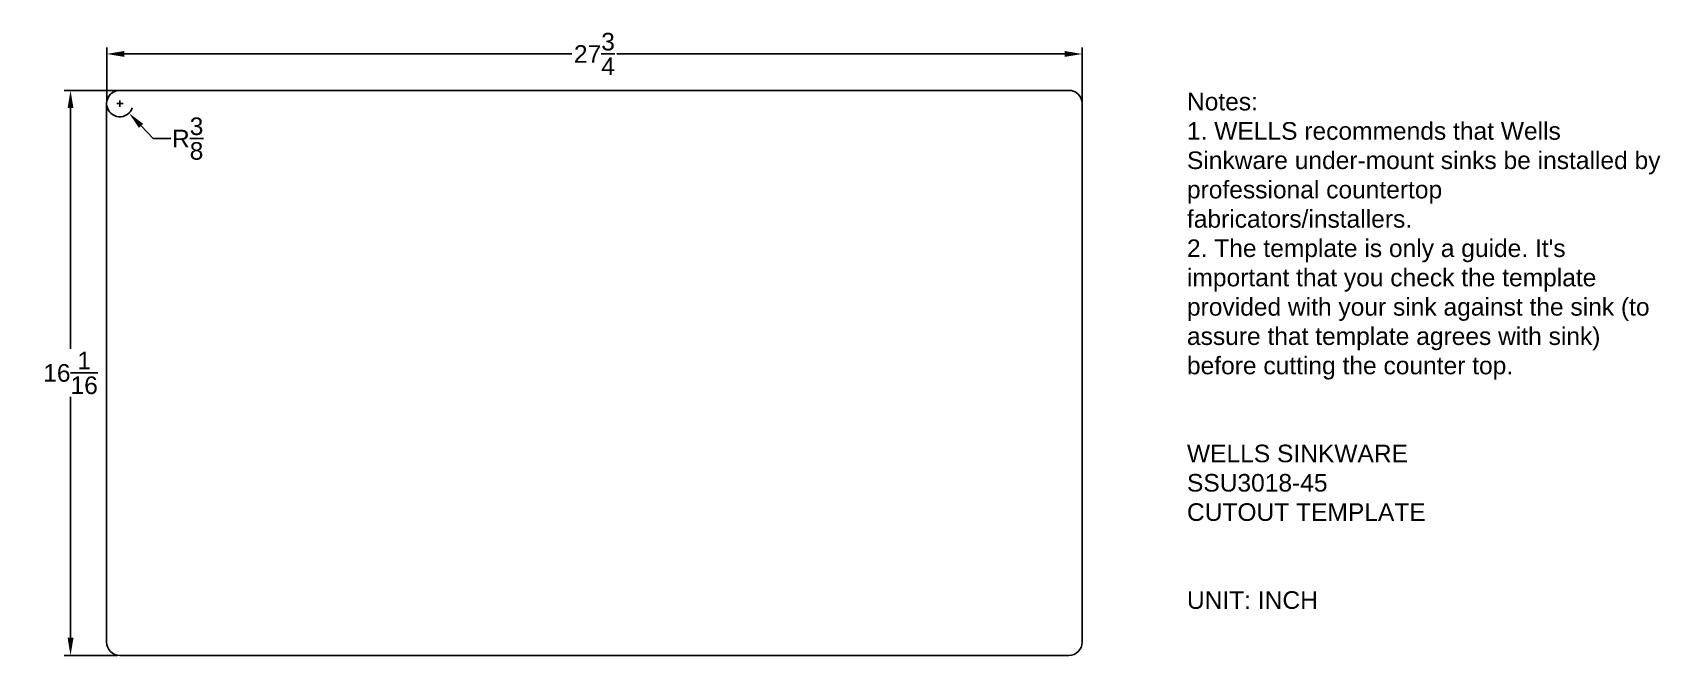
# Model space of a CAD drawing. Header units: inches. Extents: x 2.8 to 49.1, y 0.2 to 17.9.
import ezdxf

# ---------------------------------------------------------------- set-up
doc = ezdxf.new("R2010")
doc.units = ezdxf.units.IN
doc.header["$MEASUREMENT"] = 0
doc.styles.get("Standard").update_dxf_attribs({"font": 'ARIAL.TTF'})
doc.dimstyles.get("Standard").update_dxf_attribs({"dimtxt": 0.5, "dimasz": 0.5, "dimexe": 0.18, "dimexo": 0.0625, "dimgap": 0.09, "dimtad": 0, "dimtih": 1, "dimtoh": 1, "dimdec": 4, "dimzin": 0, "dimdsep": 46, "dimlunit": 5, "dimtxsty": 'Standard', "dimcen": 0.09, "dimclrd": 5, "dimclre": 5, "dimclrt": 5, "dimadec": 0, "dimazin": 0, "dimtfac": 1, "dimtdec": 4, "dimtofl": 0, "dimtmove": 0, "dimatfit": 3, "dimfxl": 1, "dimtolj": 1, "dimtzin": 0, "dimarcsym": 0})

# ---------------------------------------------------------------- blocks, each defined once
blk = doc.blocks.new('*D4')
at = {"color": 5, "lineweight": -2}
for p, q in [((4.869, 15.935), (4.869, 17.463)), ((5.369, 17.283), (18.103, 17.283)), ((32.119, 17.283), (19.385, 17.283)), ((32.619, 15.935), (32.619, 17.463))]:
    blk.add_line(p, q, dxfattribs=at)
at = {"color": 5}
for points in [[(5.369, 17.367), (5.369, 17.2), (4.869, 17.283)], [(32.119, 17.367), (32.119, 17.2), (32.619, 17.283)]]:
    blk.add_solid(points, dxfattribs=at)
at = {"layer": 'Defpoints', "color": 0}
for p in [(32.619, 17.283), (4.869, 15.872), (32.619, 15.872)]:
    blk.add_point(p, dxfattribs=at)
at = {"color": 5, "insert": (18.744, 17.283), "char_height": 0.5, "attachment_point": 5}
blk.add_mtext('\\A1;27{\\H1.000000x;\\S3/4;}', dxfattribs=at)
blk = doc.blocks.new('*D5')
at = {"color": 5, "lineweight": -2}
for p, q in [((5.181, 16.247), (3.661, 16.247)), ((3.841, 15.747), (3.841, 8.9)), ((3.841, 0.685), (3.841, 7.532)), ((5.181, 0.185), (3.661, 0.185))]:
    blk.add_line(p, q, dxfattribs=at)
at = {"color": 5}
for points in [[(3.758, 15.747), (3.924, 15.747), (3.841, 16.247)], [(3.758, 0.685), (3.924, 0.685), (3.841, 0.185)]]:
    blk.add_solid(points, dxfattribs=at)
at = {"layer": 'Defpoints', "color": 0}
for p in [(5.244, 16.247), (3.841, 0.185), (5.244, 0.185)]:
    blk.add_point(p, dxfattribs=at)
at = {"color": 5, "insert": (3.841, 8.216), "char_height": 0.5, "attachment_point": 5}
blk.add_mtext('\\A1;16{\\H1.000000x;\\S1/16;}', dxfattribs=at)
blk = doc.blocks.new('*D6')
at = {"color": 5, "lineweight": -2}
for p, q in [((5.154, 15.872), (5.334, 15.872)), ((5.244, 15.782), (5.244, 15.962)), ((6.194, 14.878), (5.848, 15.24)), ((6.694, 14.878), (6.194, 14.878))]:
    blk.add_line(p, q, dxfattribs=at)
blk.add_arc((5.244, 15.872), 0.375, 189.5493, 341.2113, dxfattribs=at)
at = {"color": 5}
blk.add_solid([(5.909, 15.297), (5.788, 15.182), (5.503, 15.601)], dxfattribs=at)
at = {"layer": 'Defpoints', "color": 0}
for p in [(5.244, 15.872), (5.503, 15.601)]:
    blk.add_point(p, dxfattribs=at)
at = {"color": 5, "insert": (7.173, 14.878), "char_height": 0.5, "attachment_point": 5}
blk.add_mtext('\\A1;R{\\H1.000000x;\\S3/8;}', dxfattribs=at)

msp = doc.modelspace()

# ---------------------------------------------------------------- linework, layer by layer
for points in [[(4.86885, 0.5599), (4.86885, 15.8724, -0.41421356), (5.24385, 16.2474), (32.24385, 16.2474)], [(32.24385, 16.2474, -0.41421356), (32.61885, 15.8724), (32.61885, 0.5599, -0.41421356), (32.24385, 0.1849), (5.24385, 0.1849, -0.41421356), (4.86885, 0.5599)]]:
    msp.add_lwpolyline(points, format="xyb")

# ---------------------------------------------------------------- texts
at = {"insert": (35.6008, 16.17854), "char_height": 0.5, "attachment_point": 1}
msp.add_mtext_dynamic_manual_height_columns("Notes: {\\C4;\\P}1. WELLS recommends that Wells Sinkware under-mount sinks be installed by professional countertop fabricators/installers. \\P2. The template is only a guide. It's important that you check the template provided with your sink against the sink (to assure that template agrees with sink) before cutting the counter top.\\P\\P\\PWELLS SINKWARE\\PSSU3018-45\\PCUTOUT TEMPLATE\\P\\P\\PUNIT: INCH", width=13.4854614, gutter_width=1, heights=[0], dxfattribs=at)

# ---------------------------------------------------------------- dimensions: what is measured, and where the dimension line sits
dim = msp.add_linear_dim(base=(32.61885, 17.2834), p1=(4.86885, 15.8724), p2=(32.61885, 15.8724), dimstyle='Standard')
dim.commit()
dim.dimension.update_dxf_attribs({"geometry": '*D4', "text_midpoint": (18.74385, 17.2834)})
dim = msp.add_linear_dim(base=(3.84092, 0.1849), p1=(5.24385, 16.2474), p2=(5.24385, 0.1849), angle=90, dimstyle='Standard')
dim.commit()
dim.dimension.update_dxf_attribs({"geometry": '*D5', "text_midpoint": (3.84092, 8.21615)})
dim = msp.add_radius_dim(center=(5.24385, 15.8724), mpoint=(5.50298, 15.60133), dimstyle='Standard')
dim.commit()
dim.dimension.update_dxf_attribs({"geometry": '*D6', "text_midpoint": (7.17347, 14.87848)})

doc.saveas('drawing.dxf')
